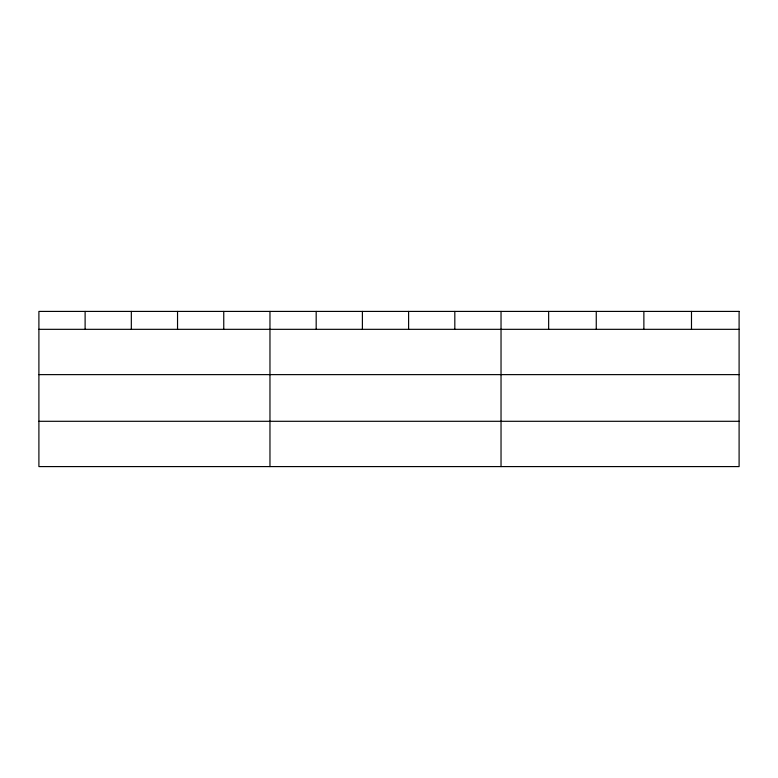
<?xml version="1.0" encoding="UTF-8"?>
<svg xmlns="http://www.w3.org/2000/svg" width="778" height="778" viewBox="0 0 778 778"><rect width="100%" height="100%" fill="white"/><g stroke="black" fill="none" stroke-linecap="round" stroke-linejoin="round"><path stroke-width="1.17" d="M38.9 329.327L739.1 329.327M38.9 374.626L739.1 374.626M38.9 421.297L739.1 421.297M691.486 311.414L691.486 329.327M643.873 311.414L643.873 329.327M596.259 311.414L596.259 329.327M548.646 311.414L548.646 329.327M501.032 311.414L501.032 466.586M454.819 311.414L454.819 329.327M408.606 311.414L408.606 329.327M362.392 311.414L362.392 329.327M316.179 311.414L316.179 329.327M269.966 311.414L269.966 466.586M223.753 311.414L223.753 329.327M177.54 311.414L177.54 329.327M131.326 311.414L131.326 329.327M85.113 311.414L85.113 329.327M739.1 311.414L38.9 311.414L38.9 466.586L739.1 466.586L739.1 311.414"/></g></svg>
